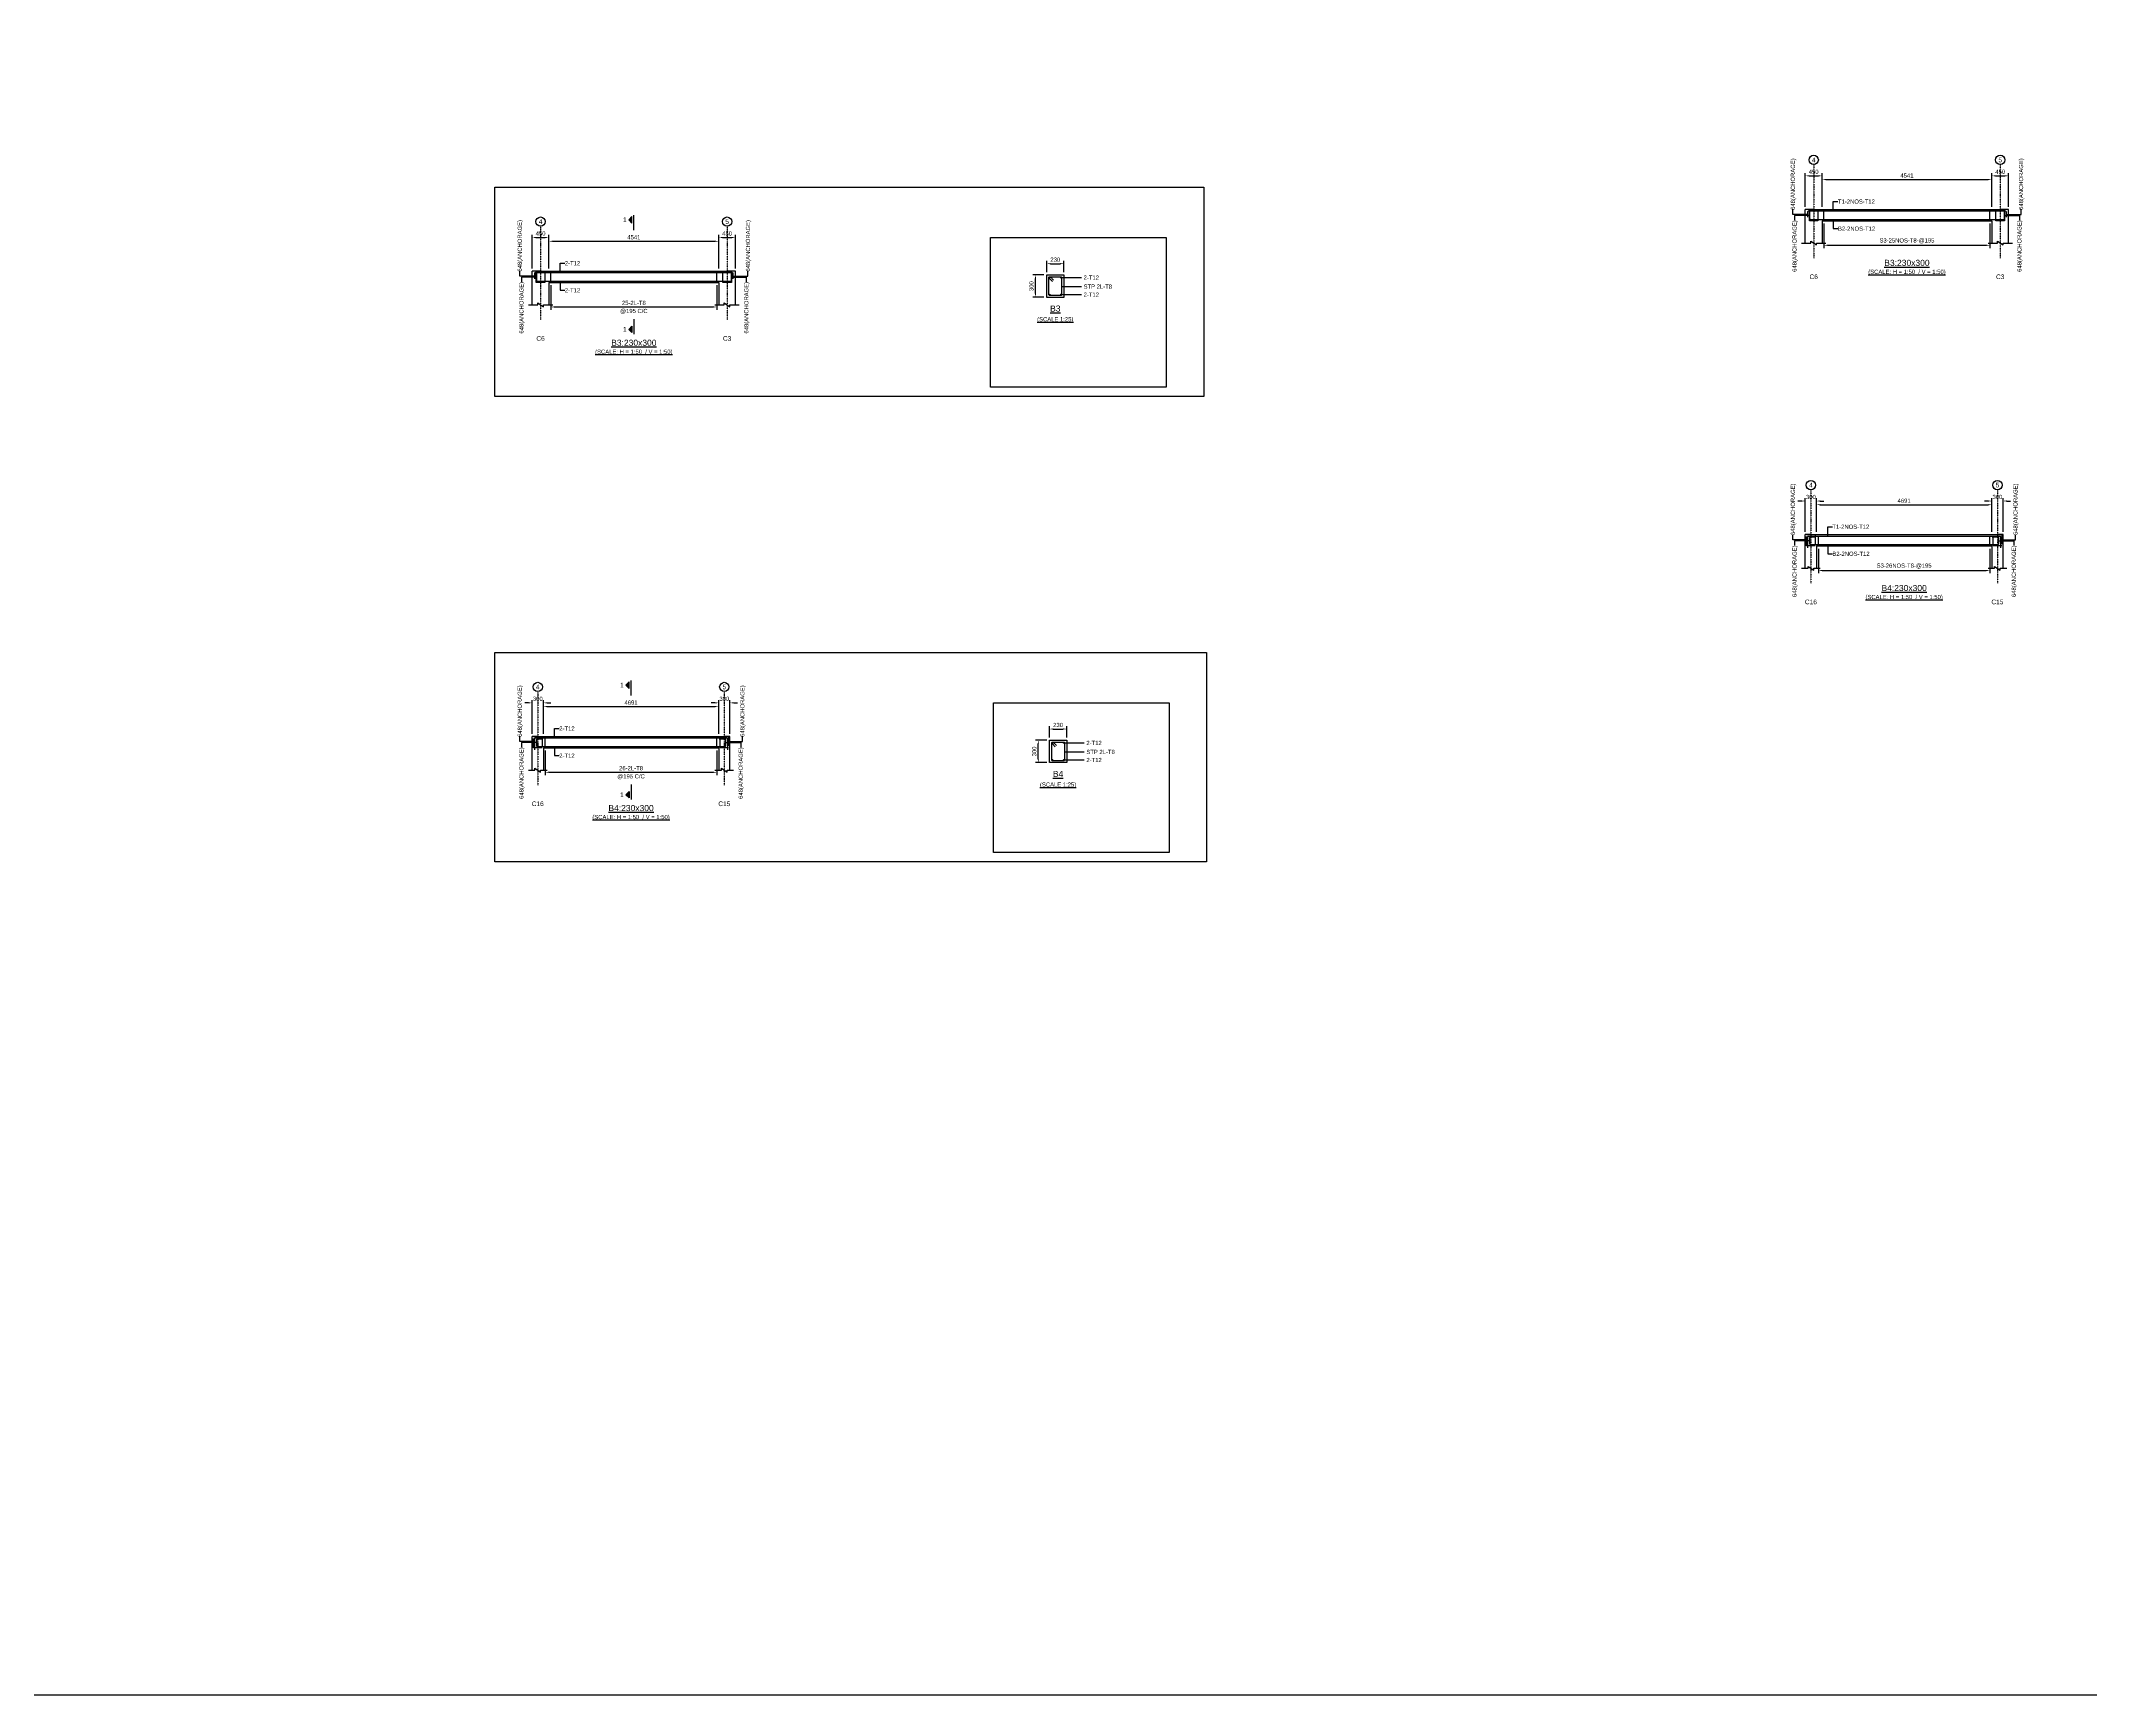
# Model space of a CAD drawing. Header units: inches. Extents: x -816171 to 9366335, y -450961 to 689132.
# Drawn here: x 1613017 to 1722710, y 141360 to 229867 of the extents above; entities that cross this region are included whole.
import ezdxf
from ezdxf.enums import TextEntityAlignment as Align

# ---------------------------------------------------------------- set-up
doc = ezdxf.new("R2010")
doc.units = ezdxf.units.IN
doc.header["$MEASUREMENT"] = 0
doc.linetypes.add('SCCenter', pattern=[1.2, 0.5, -0.3, 0.1, -0.3])
doc.linetypes.add('SCHidden', pattern=[1000, 500, -500])
for name, color, linetype in [('Concrete Line', 2, 'Continuous'), ('Cut Line', 31, 'Continuous'), ('Dimension', 31, 'Continuous'), ('Grid', 8, 'Continuous'), ('Labels', 4, 'Continuous'), ('Labels_Support', 4, 'Continuous'), ('Link', 225, 'Continuous'), ('Reinforcement', 130, 'Continuous'), ('Schedule Border', 60, 'Continuous'), ('Section Mark', 5, 'Continuous'), ('Solid', 25, 'Continuous'), ('Text', 31, 'Continuous'), ('Text_Scale', 31, 'Continuous')]:
    doc.layers.add(name, color=color, linetype=linetype)
doc.styles.add('SC-SansSerif', font='SansSerif')
doc.styles.get("Standard").update_dxf_attribs({"font": 'txt.shx'})
doc.dimstyles.new('SCBBSDimStyl', dxfattribs={"dimtxt": 225, "dimasz": 200, "dimexe": 150, "dimexo": 150, "dimgap": 100, "dimtad": 1, "dimtoh": 1, "dimdec": 0, "dimzin": 0, "dimdsep": 46, "dimtxsty": 'SC-SansSerif', "dimcen": 0.09, "dimclrd": 8, "dimclre": 8, "dimclrt": 31, "dimadec": 0, "dimazin": 0, "dimtfac": 1, "dimtdec": 0, "dimtix": 1, "dimtofl": 0, "dimtmove": 0, "dimatfit": 3, "dimfxl": 1, "dimtolj": 1, "dimtzin": 0, "dimarcsym": 0})
doc.dimstyles.get("Standard").update_dxf_attribs({"dimtxt": 0.18, "dimasz": 0.18, "dimexe": 0.18, "dimexo": 0.0625, "dimgap": 0.09, "dimtad": 0, "dimtih": 1, "dimtoh": 1, "dimdec": 4, "dimzin": 0, "dimdsep": 46, "dimtxsty": 'Standard', "dimcen": 0.09, "dimadec": 0, "dimazin": 0, "dimtfac": 1, "dimtdec": 4, "dimtofl": 0, "dimtmove": 0, "dimatfit": 3, "dimfxl": 1, "dimtolj": 1, "dimtzin": 0, "dimarcsym": 0})

# ---------------------------------------------------------------- blocks, each defined once
blk = doc.blocks.new('*D686')
at = {"layer": 'DEFPOINTS', "color": 0, "transparency": 16777216}
for p in [(1640299, 216950), (1649181, 216950), (1649181, 215635)]:
    blk.add_point(p, dxfattribs=at)
at = {"layer": 'Dimension', "color": 8, "lineweight": -2, "transparency": 16777216}
for p, q in [((1640299, 216800), (1640299, 215485)), ((1649181, 216800), (1649181, 215485)), ((1640499, 215635), (1648981, 215635))]:
    blk.add_line(p, q, dxfattribs=at)
at = {"layer": 'Dimension', "color": 8, "transparency": 16777216}
for points in [[(1640499, 215668), (1640499, 215602), (1640299, 215635)], [(1648981, 215668), (1648981, 215602), (1649181, 215635)]]:
    blk.add_solid(points, dxfattribs=at)
at = {"layer": 'Dimension', "color": 31, "transparency": 16777216, "char_height": 225, "attachment_point": 5, "style": 'SC-SansSerif'}
for s, insert in [('\\A1;@195 C/C', (1644740, 215398)), ('\\A1;25-2L-T8', (1644740, 215851))]:
    blk.add_mtext(s, dxfattribs=dict(at, insert=insert))
blk = doc.blocks.new('*D687')
at = {"layer": 'DEFPOINTS', "color": 0, "transparency": 16777216}
for p in [(1666830, 217350), (1667750, 217950), (1667750, 217350)]:
    blk.add_point(p, dxfattribs=at)
at = {"layer": 'Dimension', "color": 8, "lineweight": -2, "transparency": 16777216}
for p, q in [((1666830, 217500), (1666830, 218100)), ((1667030, 217950), (1667550, 217950)), ((1667750, 217500), (1667750, 218100))]:
    blk.add_line(p, q, dxfattribs=at)
at = {"layer": 'Dimension', "color": 8, "transparency": 16777216}
for points in [[(1667030, 217983), (1667030, 217917), (1666830, 217950)], [(1667550, 217983), (1667550, 217917), (1667750, 217950)]]:
    blk.add_solid(points, dxfattribs=at)
at = {"layer": 'Dimension', "color": 31, "transparency": 16777216, "insert": (1667290, 218166), "char_height": 225, "attachment_point": 5, "style": 'SC-SansSerif'}
blk.add_mtext('\\A1;230', dxfattribs=at)
blk = doc.blocks.new('*D688')
at = {"layer": 'DEFPOINTS', "color": 0, "transparency": 16777216}
for p in [(1666230, 217350), (1666830, 217350), (1666830, 216150)]:
    blk.add_point(p, dxfattribs=at)
at = {"layer": 'Dimension', "color": 8, "lineweight": -2, "transparency": 16777216}
for p, q in [((1666680, 217350), (1666080, 217350)), ((1666680, 216150), (1666080, 216150)), ((1666230, 216350), (1666230, 217150))]:
    blk.add_line(p, q, dxfattribs=at)
at = {"layer": 'Dimension', "color": 8, "transparency": 16777216}
for points in [[(1666197, 217150), (1666263, 217150), (1666230, 217350)], [(1666197, 216350), (1666263, 216350), (1666230, 216150)]]:
    blk.add_solid(points, dxfattribs=at)
at = {"layer": 'Dimension', "color": 31, "transparency": 16777216, "insert": (1666014, 216750), "char_height": 225, "attachment_point": 5, "rotation": 90, "style": 'SC-SansSerif'}
blk.add_mtext('\\A1;300', dxfattribs=at)
blk = doc.blocks.new('*D689')
at = {"layer": 'DEFPOINTS', "color": 0, "transparency": 16777216}
for p in [(1649281, 219150), (1640199, 217550), (1649281, 217550)]:
    blk.add_point(p, dxfattribs=at)
at = {"layer": 'Dimension', "color": 8, "lineweight": -2, "transparency": 16777216}
for p, q in [((1640199, 217700), (1640199, 219300)), ((1640399, 219150), (1649081, 219150)), ((1649281, 217700), (1649281, 219300))]:
    blk.add_line(p, q, dxfattribs=at)
at = {"layer": 'Dimension', "color": 8, "transparency": 16777216}
for points in [[(1640399, 219183), (1640399, 219117), (1640199, 219150)], [(1649081, 219183), (1649081, 219117), (1649281, 219150)]]:
    blk.add_solid(points, dxfattribs=at)
at = {"layer": 'Dimension', "color": 31, "transparency": 16777216, "insert": (1644740, 219366), "char_height": 225, "attachment_point": 5, "style": 'SC-SansSerif'}
blk.add_mtext('\\A1;4541', dxfattribs=at)
blk = doc.blocks.new('*D690')
at = {"layer": 'DEFPOINTS', "color": 0, "transparency": 16777216}
for p in [(1640199, 219350), (1639299, 217550), (1640199, 217550)]:
    blk.add_point(p, dxfattribs=at)
at = {"layer": 'Dimension', "color": 8, "lineweight": -2, "transparency": 16777216}
for p, q in [((1639299, 217700), (1639299, 219500)), ((1640199, 217700), (1640199, 219500)), ((1639499, 219350), (1639999, 219350))]:
    blk.add_line(p, q, dxfattribs=at)
at = {"layer": 'Dimension', "color": 8, "transparency": 16777216}
for points in [[(1639499, 219383), (1639499, 219317), (1639299, 219350)], [(1639999, 219383), (1639999, 219317), (1640199, 219350)]]:
    blk.add_solid(points, dxfattribs=at)
at = {"layer": 'Dimension', "color": 31, "transparency": 16777216, "insert": (1639749, 219566), "char_height": 225, "attachment_point": 5, "style": 'SC-SansSerif'}
blk.add_mtext('\\A1;450', dxfattribs=at)
blk = doc.blocks.new('*D691')
at = {"layer": 'DEFPOINTS', "color": 0, "transparency": 16777216}
for p in [(1650181, 219350), (1649281, 217550), (1650181, 217550)]:
    blk.add_point(p, dxfattribs=at)
at = {"layer": 'Dimension', "color": 8, "lineweight": -2, "transparency": 16777216}
for p, q in [((1649281, 217700), (1649281, 219500)), ((1650181, 217700), (1650181, 219500)), ((1649481, 219350), (1649981, 219350))]:
    blk.add_line(p, q, dxfattribs=at)
at = {"layer": 'Dimension', "color": 8, "transparency": 16777216}
for points in [[(1649481, 219383), (1649481, 219317), (1649281, 219350)], [(1649981, 219383), (1649981, 219317), (1650181, 219350)]]:
    blk.add_solid(points, dxfattribs=at)
at = {"layer": 'Dimension', "color": 31, "transparency": 16777216, "insert": (1649731, 219566), "char_height": 225, "attachment_point": 5, "style": 'SC-SansSerif'}
blk.add_mtext('\\A1;450', dxfattribs=at)
blk = doc.blocks.new('*D674')
at = {"layer": 'DEFPOINTS', "color": 0, "transparency": 16777216}
for p in [(1639999, 192050), (1649181, 192050), (1649181, 190735)]:
    blk.add_point(p, dxfattribs=at)
at = {"layer": 'Dimension', "color": 8, "lineweight": -2, "transparency": 16777216}
for p, q in [((1639999, 191900), (1639999, 190585)), ((1649181, 191900), (1649181, 190585)), ((1640199, 190735), (1648981, 190735))]:
    blk.add_line(p, q, dxfattribs=at)
at = {"layer": 'Dimension', "color": 8, "transparency": 16777216}
for points in [[(1640199, 190768), (1640199, 190702), (1639999, 190735)], [(1648981, 190768), (1648981, 190702), (1649181, 190735)]]:
    blk.add_solid(points, dxfattribs=at)
at = {"layer": 'Dimension', "color": 31, "transparency": 16777216, "char_height": 225, "attachment_point": 5, "style": 'SC-SansSerif'}
for s, insert in [('\\A1;26-2L-T8', (1644590, 190951)), ('\\A1;@195 C/C', (1644590, 190498))]:
    blk.add_mtext(s, dxfattribs=dict(at, insert=insert))
blk = doc.blocks.new('*D675')
at = {"layer": 'DEFPOINTS', "color": 0, "transparency": 16777216}
for p in [(1666981, 192450), (1667901, 193050), (1667901, 192450)]:
    blk.add_point(p, dxfattribs=at)
at = {"layer": 'Dimension', "color": 8, "lineweight": -2, "transparency": 16777216}
for p, q in [((1666981, 192600), (1666981, 193200)), ((1667901, 192600), (1667901, 193200)), ((1667181, 193050), (1667701, 193050))]:
    blk.add_line(p, q, dxfattribs=at)
at = {"layer": 'Dimension', "color": 8, "transparency": 16777216}
for points in [[(1667181, 193083), (1667181, 193017), (1666981, 193050)], [(1667701, 193083), (1667701, 193017), (1667901, 193050)]]:
    blk.add_solid(points, dxfattribs=at)
at = {"layer": 'Dimension', "color": 31, "transparency": 16777216, "insert": (1667441, 193266), "char_height": 225, "attachment_point": 5, "style": 'SC-SansSerif'}
blk.add_mtext('\\A1;230', dxfattribs=at)
blk = doc.blocks.new('*D676')
at = {"layer": 'DEFPOINTS', "color": 0, "transparency": 16777216}
for p in [(1666381, 192450), (1666981, 192450), (1666981, 191250)]:
    blk.add_point(p, dxfattribs=at)
at = {"layer": 'Dimension', "color": 8, "lineweight": -2, "transparency": 16777216}
for p, q in [((1666831, 192450), (1666231, 192450)), ((1666381, 191450), (1666381, 192250)), ((1666831, 191250), (1666231, 191250))]:
    blk.add_line(p, q, dxfattribs=at)
at = {"layer": 'Dimension', "color": 8, "transparency": 16777216}
for points in [[(1666348, 192250), (1666414, 192250), (1666381, 192450)], [(1666348, 191450), (1666414, 191450), (1666381, 191250)]]:
    blk.add_solid(points, dxfattribs=at)
at = {"layer": 'Dimension', "color": 31, "transparency": 16777216, "insert": (1666165, 191850), "char_height": 225, "attachment_point": 5, "rotation": 90, "style": 'SC-SansSerif'}
blk.add_mtext('\\A1;300', dxfattribs=at)
blk = doc.blocks.new('*D677')
at = {"layer": 'DEFPOINTS', "color": 0, "transparency": 16777216}
for p in [(1649281, 194250), (1639899, 192650), (1649281, 192650)]:
    blk.add_point(p, dxfattribs=at)
at = {"layer": 'Dimension', "color": 8, "lineweight": -2, "transparency": 16777216}
for p, q in [((1639899, 192800), (1639899, 194400)), ((1640099, 194250), (1649081, 194250)), ((1649281, 192800), (1649281, 194400))]:
    blk.add_line(p, q, dxfattribs=at)
at = {"layer": 'Dimension', "color": 8, "transparency": 16777216}
for points in [[(1640099, 194283), (1640099, 194217), (1639899, 194250)], [(1649081, 194283), (1649081, 194217), (1649281, 194250)]]:
    blk.add_solid(points, dxfattribs=at)
at = {"layer": 'Dimension', "color": 31, "transparency": 16777216, "insert": (1644590, 194466), "char_height": 225, "attachment_point": 5, "style": 'SC-SansSerif'}
blk.add_mtext('\\A1;4691', dxfattribs=at)
blk = doc.blocks.new('*D678')
at = {"layer": 'DEFPOINTS', "color": 0, "transparency": 16777216}
for p in [(1639899, 194450), (1639299, 192650), (1639899, 192650)]:
    blk.add_point(p, dxfattribs=at)
at = {"layer": 'Dimension', "color": 8, "lineweight": -2, "transparency": 16777216}
for p, q in [((1639099, 194450), (1638899, 194450)), ((1639299, 192800), (1639299, 194600)), ((1639899, 192800), (1639899, 194600)), ((1640099, 194450), (1640299, 194450))]:
    blk.add_line(p, q, dxfattribs=at)
at = {"layer": 'Dimension', "color": 8, "transparency": 16777216}
for points in [[(1639099, 194483), (1639099, 194417), (1639299, 194450)], [(1640099, 194483), (1640099, 194417), (1639899, 194450)]]:
    blk.add_solid(points, dxfattribs=at)
at = {"layer": 'Dimension', "color": 31, "transparency": 16777216, "insert": (1639599, 194666), "char_height": 225, "attachment_point": 5, "style": 'SC-SansSerif'}
blk.add_mtext('\\A1;300', dxfattribs=at)
blk = doc.blocks.new('*D679')
at = {"layer": 'DEFPOINTS', "color": 0, "transparency": 16777216}
for p in [(1649881, 194450), (1649281, 192650), (1649881, 192650)]:
    blk.add_point(p, dxfattribs=at)
at = {"layer": 'Dimension', "color": 8, "lineweight": -2, "transparency": 16777216}
for p, q in [((1649081, 194450), (1648881, 194450)), ((1649281, 192800), (1649281, 194600)), ((1649881, 192800), (1649881, 194600)), ((1650081, 194450), (1650281, 194450))]:
    blk.add_line(p, q, dxfattribs=at)
at = {"layer": 'Dimension', "color": 8, "transparency": 16777216}
for points in [[(1649081, 194483), (1649081, 194417), (1649281, 194450)], [(1650081, 194483), (1650081, 194417), (1649881, 194450)]]:
    blk.add_solid(points, dxfattribs=at)
at = {"layer": 'Dimension', "color": 31, "transparency": 16777216, "insert": (1649581, 194666), "char_height": 225, "attachment_point": 5, "style": 'SC-SansSerif'}
blk.add_mtext('\\A1;300', dxfattribs=at)
blk = doc.blocks.new('*D706')
at = {"layer": 'DEFPOINTS', "color": 0, "transparency": 16777216}
for p in [(1708421, 220251), (1717303, 220251), (1717303, 218936)]:
    blk.add_point(p, dxfattribs=at)
at = {"layer": 'Dimension', "color": 8, "lineweight": -2, "transparency": 16777216}
for p, q in [((1708421, 220101), (1708421, 218786)), ((1717303, 220101), (1717303, 218786)), ((1708621, 218936), (1717103, 218936))]:
    blk.add_line(p, q, dxfattribs=at)
at = {"layer": 'Dimension', "color": 8, "transparency": 16777216}
for points in [[(1708621, 218969), (1708621, 218902), (1708421, 218936)], [(1717103, 218969), (1717103, 218902), (1717303, 218936)]]:
    blk.add_solid(points, dxfattribs=at)
at = {"layer": 'Dimension', "color": 31, "transparency": 16777216, "insert": (1712862, 219172), "char_height": 225, "attachment_point": 5, "style": 'SC-SansSerif'}
blk.add_mtext('\\A1;S3-25NOS-T8-@195', dxfattribs=at)
blk = doc.blocks.new('*D707')
at = {"layer": 'DEFPOINTS', "color": 0, "transparency": 16777216}
for p in [(1717403, 222451), (1708321, 220851), (1717403, 220851)]:
    blk.add_point(p, dxfattribs=at)
at = {"layer": 'Dimension', "color": 8, "lineweight": -2, "transparency": 16777216}
for p, q in [((1708321, 221001), (1708321, 222601)), ((1708521, 222451), (1717203, 222451)), ((1717403, 221001), (1717403, 222601))]:
    blk.add_line(p, q, dxfattribs=at)
at = {"layer": 'Dimension', "color": 8, "transparency": 16777216}
for points in [[(1708521, 222484), (1708521, 222417), (1708321, 222451)], [(1717203, 222484), (1717203, 222417), (1717403, 222451)]]:
    blk.add_solid(points, dxfattribs=at)
at = {"layer": 'Dimension', "color": 31, "transparency": 16777216, "insert": (1712862, 222667), "char_height": 225, "attachment_point": 5, "style": 'SC-SansSerif'}
blk.add_mtext('\\A1;4541', dxfattribs=at)
blk = doc.blocks.new('*D708')
at = {"layer": 'DEFPOINTS', "color": 0, "transparency": 16777216}
for p in [(1708321, 222651), (1707421, 220851), (1708321, 220851)]:
    blk.add_point(p, dxfattribs=at)
at = {"layer": 'Dimension', "color": 8, "lineweight": -2, "transparency": 16777216}
for p, q in [((1707421, 221001), (1707421, 222801)), ((1708321, 221001), (1708321, 222801)), ((1707621, 222651), (1708121, 222651))]:
    blk.add_line(p, q, dxfattribs=at)
at = {"layer": 'Dimension', "color": 8, "transparency": 16777216}
for points in [[(1707621, 222684), (1707621, 222617), (1707421, 222651)], [(1708121, 222684), (1708121, 222617), (1708321, 222651)]]:
    blk.add_solid(points, dxfattribs=at)
at = {"layer": 'Dimension', "color": 31, "transparency": 16777216, "insert": (1707871, 222867), "char_height": 225, "attachment_point": 5, "style": 'SC-SansSerif'}
blk.add_mtext('\\A1;450', dxfattribs=at)
blk = doc.blocks.new('*D709')
at = {"layer": 'DEFPOINTS', "color": 0, "transparency": 16777216}
for p in [(1718303, 222651), (1717403, 220851), (1718303, 220851)]:
    blk.add_point(p, dxfattribs=at)
at = {"layer": 'Dimension', "color": 8, "lineweight": -2, "transparency": 16777216}
for p, q in [((1717403, 221001), (1717403, 222801)), ((1718303, 221001), (1718303, 222801)), ((1717603, 222651), (1718103, 222651))]:
    blk.add_line(p, q, dxfattribs=at)
at = {"layer": 'Dimension', "color": 8, "transparency": 16777216}
for points in [[(1717603, 222684), (1717603, 222617), (1717403, 222651)], [(1718103, 222684), (1718103, 222617), (1718303, 222651)]]:
    blk.add_solid(points, dxfattribs=at)
at = {"layer": 'Dimension', "color": 31, "transparency": 16777216, "insert": (1717853, 222867), "char_height": 225, "attachment_point": 5, "style": 'SC-SansSerif'}
blk.add_mtext('\\A1;450', dxfattribs=at)
blk = doc.blocks.new('*D713')
at = {"layer": 'DEFPOINTS', "color": 0, "transparency": 16777216}
for p in [(1708121, 202851), (1717303, 202851), (1717303, 201536)]:
    blk.add_point(p, dxfattribs=at)
at = {"layer": 'Dimension', "color": 8, "lineweight": -2, "transparency": 16777216}
for p, q in [((1708121, 202701), (1708121, 201386)), ((1717303, 202701), (1717303, 201386)), ((1708321, 201536), (1717103, 201536))]:
    blk.add_line(p, q, dxfattribs=at)
at = {"layer": 'Dimension', "color": 8, "transparency": 16777216}
for points in [[(1708321, 201569), (1708321, 201502), (1708121, 201536)], [(1717103, 201569), (1717103, 201502), (1717303, 201536)]]:
    blk.add_solid(points, dxfattribs=at)
at = {"layer": 'Dimension', "color": 31, "transparency": 16777216, "insert": (1712712, 201772), "char_height": 225, "attachment_point": 5, "style": 'SC-SansSerif'}
blk.add_mtext('\\A1;S3-26NOS-T8-@195', dxfattribs=at)
blk = doc.blocks.new('*D710')
at = {"layer": 'DEFPOINTS', "color": 0, "transparency": 16777216}
for p in [(1717403, 205051), (1708021, 203451), (1717403, 203451)]:
    blk.add_point(p, dxfattribs=at)
at = {"layer": 'Dimension', "color": 8, "lineweight": -2, "transparency": 16777216}
for p, q in [((1708021, 203601), (1708021, 205201)), ((1717403, 203601), (1717403, 205201)), ((1708221, 205051), (1717203, 205051))]:
    blk.add_line(p, q, dxfattribs=at)
at = {"layer": 'Dimension', "color": 8, "transparency": 16777216}
for points in [[(1708221, 205084), (1708221, 205017), (1708021, 205051)], [(1717203, 205084), (1717203, 205017), (1717403, 205051)]]:
    blk.add_solid(points, dxfattribs=at)
at = {"layer": 'Dimension', "color": 31, "transparency": 16777216, "insert": (1712712, 205267), "char_height": 225, "attachment_point": 5, "style": 'SC-SansSerif'}
blk.add_mtext('\\A1;4691', dxfattribs=at)
blk = doc.blocks.new('*D711')
at = {"layer": 'DEFPOINTS', "color": 0, "transparency": 16777216}
for p in [(1708021, 205251), (1707421, 203451), (1708021, 203451)]:
    blk.add_point(p, dxfattribs=at)
at = {"layer": 'Dimension', "color": 8, "lineweight": -2, "transparency": 16777216}
for p, q in [((1707221, 205251), (1707021, 205251)), ((1707421, 203601), (1707421, 205401)), ((1708021, 203601), (1708021, 205401)), ((1708221, 205251), (1708421, 205251))]:
    blk.add_line(p, q, dxfattribs=at)
at = {"layer": 'Dimension', "color": 8, "transparency": 16777216}
for points in [[(1707221, 205284), (1707221, 205217), (1707421, 205251)], [(1708221, 205284), (1708221, 205217), (1708021, 205251)]]:
    blk.add_solid(points, dxfattribs=at)
at = {"layer": 'Dimension', "color": 31, "transparency": 16777216, "insert": (1707721, 205467), "char_height": 225, "attachment_point": 5, "style": 'SC-SansSerif'}
blk.add_mtext('\\A1;300', dxfattribs=at)
blk = doc.blocks.new('*D712')
at = {"layer": 'DEFPOINTS', "color": 0, "transparency": 16777216}
for p in [(1718003, 205251), (1717403, 203451), (1718003, 203451)]:
    blk.add_point(p, dxfattribs=at)
at = {"layer": 'Dimension', "color": 8, "lineweight": -2, "transparency": 16777216}
for p, q in [((1717203, 205251), (1717003, 205251)), ((1717403, 203601), (1717403, 205401)), ((1718003, 203601), (1718003, 205401)), ((1718203, 205251), (1718403, 205251))]:
    blk.add_line(p, q, dxfattribs=at)
at = {"layer": 'Dimension', "color": 8, "transparency": 16777216}
for points in [[(1717203, 205284), (1717203, 205217), (1717403, 205251)], [(1718203, 205284), (1718203, 205217), (1718003, 205251)]]:
    blk.add_solid(points, dxfattribs=at)
at = {"layer": 'Dimension', "color": 31, "transparency": 16777216, "insert": (1717703, 205467), "char_height": 225, "attachment_point": 5, "style": 'SC-SansSerif'}
blk.add_mtext('\\A1;300', dxfattribs=at)

msp = doc.modelspace()

# ---------------------------------------------------------------- hatches: boundary and pattern name
at = {"layer": 'Solid'}
for points in [[(1644639.58271, 220474.97967), (1644464.58271, 220299.97967), (1644639.58271, 220124.97967), (1644639.58271, 220474.97967)], [(1644639.58271, 214259.97967), (1644464.58271, 214434.97967), (1644639.58271, 214609.97967), (1644639.58271, 214259.97967)], [(1644490.08271, 195574.97967), (1644315.08271, 195399.97967), (1644490.08271, 195224.97967), (1644490.08271, 195574.97967)], [(1644490.08271, 189359.97967), (1644315.08271, 189534.97967), (1644490.08271, 189709.97967), (1644490.08271, 189359.97967)]]:
    msp.add_hatch(color=256, dxfattribs=at).paths.add_polyline_path(points, flags=0)

# ---------------------------------------------------------------- linework, layer by layer
msp.add_lwpolyline([(1487292.04205, 318372.88978), (1835497.95651, 318372.88978), (1835497.95651, 141360.22388), (1487292.04205, 141360.22388)], close=True)
at = {"layer": 'Concrete Line'}
for p, q in [((1707420.9453, 219050.71049), (1707420.9453, 220850.71049)), ((1707870.9453, 220850.71049), (1707420.9453, 220850.71049)), ((1718302.9453, 220850.71049), (1717852.9453, 220850.71049)), ((1718302.9453, 219050.71049), (1718302.9453, 220850.71049)), ((1708320.9453, 220250.71049), (1708320.9453, 219050.71049)), ((1717402.9453, 220250.71049), (1717402.9453, 219050.71049)), ((1639298.58271, 215749.97967), (1639298.58271, 217549.97967)), ((1639748.58271, 217549.97967), (1639298.58271, 217549.97967)), ((1650180.58271, 217549.97967), (1649730.58271, 217549.97967)), ((1650180.58271, 215749.97967), (1650180.58271, 217549.97967)), ((1640198.58271, 216949.97967), (1640198.58271, 215749.97967)), ((1649280.58271, 216949.97967), (1649280.58271, 215749.97967)), ((1707420.9453, 201650.71049), (1707420.9453, 203450.71049)), ((1707720.9453, 203450.71049), (1707420.9453, 203450.71049)), ((1718002.9453, 203450.71049), (1717702.9453, 203450.71049)), ((1718002.9453, 201650.71049), (1718002.9453, 203450.71049)), ((1708020.9453, 202850.71049), (1708020.9453, 201650.71049)), ((1717402.9453, 202850.71049), (1717402.9453, 201650.71049)), ((1639298.58271, 190849.97967), (1639298.58271, 192649.97967)), ((1639598.58271, 192649.97967), (1639298.58271, 192649.97967)), ((1639898.58271, 192049.97967), (1639898.58271, 190849.97967)), ((1649280.58271, 192049.97967), (1649280.58271, 190849.97967)), ((1649880.58271, 192649.97967), (1649580.58271, 192649.97967)), ((1649880.58271, 190849.97967), (1649880.58271, 192649.97967))]:
    msp.add_line(p, q, dxfattribs=at)
for points in [[(1707640.9453, 220850.71049), (1708100.9453, 220850.71049), (1708100.9453, 220850.71049), (1708100.9453, 220250.71049), (1708100.9453, 220250.71049), (1707640.9453, 220250.71049), (1707640.9453, 220250.71049), (1707640.9453, 220850.71049)], [(1717622.9453, 220850.71049), (1718082.9453, 220850.71049), (1718082.9453, 220850.71049), (1718082.9453, 220250.71049), (1718082.9453, 220250.71049), (1717622.9453, 220250.71049), (1717622.9453, 220250.71049), (1717622.9453, 220850.71049)], [(1639518.58271, 217549.97967), (1639978.58271, 217549.97967), (1639978.58271, 217549.97967), (1639978.58271, 216949.97967), (1639978.58271, 216949.97967), (1639518.58271, 216949.97967), (1639518.58271, 216949.97967), (1639518.58271, 217549.97967)], [(1649500.58271, 217549.97967), (1649960.58271, 217549.97967), (1649960.58271, 217549.97967), (1649960.58271, 216949.97967), (1649960.58271, 216949.97967), (1649500.58271, 216949.97967), (1649500.58271, 216949.97967), (1649500.58271, 217549.97967)], [(1666830.08662, 217349.97967), (1667750.08662, 217349.97967), (1667750.08662, 216149.97967), (1666830.08662, 216149.97967)], [(1666981.08662, 192449.97967), (1667901.08662, 192449.97967), (1667901.08662, 191249.97967), (1666981.08662, 191249.97967)]]:
    msp.add_lwpolyline(points, close=True, dxfattribs=at)
for points in [[(1707870.9453, 220850.71049), (1717852.9453, 220850.71049)], [(1708320.9453, 220250.71049), (1717402.9453, 220250.71049)], [(1639748.58271, 217549.97967), (1649730.58271, 217549.97967)], [(1640198.58271, 216949.97967), (1649280.58271, 216949.97967)], [(1707720.9453, 203450.71049), (1717702.9453, 203450.71049)], [(1708020.9453, 202850.71049), (1717402.9453, 202850.71049)], [(1639598.58271, 192649.97967), (1649580.58271, 192649.97967)], [(1639898.58271, 192049.97967), (1649280.58271, 192049.97967)]]:
    msp.add_lwpolyline(points, dxfattribs=at)
at = {"layer": 'Concrete Line', "linetype": 'SCHidden'}
for points in [[(1707490.9453, 203450.71049), (1707950.9453, 203450.71049), (1707950.9453, 203450.71049), (1707950.9453, 202850.71049), (1707950.9453, 202850.71049), (1707490.9453, 202850.71049), (1707490.9453, 202850.71049), (1707490.9453, 203450.71049)], [(1717472.9453, 203450.71049), (1717932.9453, 203450.71049), (1717932.9453, 203450.71049), (1717932.9453, 202850.71049), (1717932.9453, 202850.71049), (1717472.9453, 202850.71049), (1717472.9453, 202850.71049), (1717472.9453, 203450.71049)], [(1639368.58271, 192649.97967), (1639828.58271, 192649.97967), (1639828.58271, 192649.97967), (1639828.58271, 192049.97967), (1639828.58271, 192049.97967), (1639368.58271, 192049.97967), (1639368.58271, 192049.97967), (1639368.58271, 192649.97967)], [(1649350.58271, 192649.97967), (1649810.58271, 192649.97967), (1649810.58271, 192649.97967), (1649810.58271, 192049.97967), (1649810.58271, 192049.97967), (1649350.58271, 192049.97967), (1649350.58271, 192049.97967), (1649350.58271, 192649.97967)]]:
    msp.add_lwpolyline(points, close=True, dxfattribs=at)
at = {"layer": 'Cut Line'}
for points in [[(1707220.9453, 219050.71049), (1707720.9453, 219050.71049), (1707720.9453, 219150.71049), (1708020.9453, 218950.71049), (1708020.9453, 219050.71049), (1708520.9453, 219050.71049)], [(1717202.9453, 219050.71049), (1717702.9453, 219050.71049), (1717702.9453, 219150.71049), (1718002.9453, 218950.71049), (1718002.9453, 219050.71049), (1718502.9453, 219050.71049)], [(1639098.58271, 215749.97967), (1639598.58271, 215749.97967), (1639598.58271, 215849.97967), (1639898.58271, 215649.97967), (1639898.58271, 215749.97967), (1640398.58271, 215749.97967)], [(1649080.58271, 215749.97967), (1649580.58271, 215749.97967), (1649580.58271, 215849.97967), (1649880.58271, 215649.97967), (1649880.58271, 215749.97967), (1650380.58271, 215749.97967)], [(1707220.9453, 201650.71049), (1707570.9453, 201650.71049), (1707570.9453, 201750.71049), (1707870.9453, 201550.71049), (1707870.9453, 201650.71049), (1708220.9453, 201650.71049)], [(1717202.9453, 201650.71049), (1717552.9453, 201650.71049), (1717552.9453, 201750.71049), (1717852.9453, 201550.71049), (1717852.9453, 201650.71049), (1718202.9453, 201650.71049)], [(1639098.58271, 190849.97967), (1639448.58271, 190849.97967), (1639448.58271, 190949.97967), (1639748.58271, 190749.97967), (1639748.58271, 190849.97967), (1640098.58271, 190849.97967)], [(1649080.58271, 190849.97967), (1649430.58271, 190849.97967), (1649430.58271, 190949.97967), (1649730.58271, 190749.97967), (1649730.58271, 190849.97967), (1650080.58271, 190849.97967)]]:
    msp.add_lwpolyline(points, dxfattribs=at)
at = {"layer": 'Grid', "linetype": 'SCCenter'}
for p, q in [((1707870.9453, 223250.71049), (1707870.9453, 218250.71049)), ((1717852.9453, 223250.71049), (1717852.9453, 218250.71049)), ((1639748.58271, 219949.97967), (1639748.58271, 214949.97967)), ((1649730.58271, 219949.97967), (1649730.58271, 214949.97967)), ((1707720.9453, 205850.71049), (1707720.9453, 200850.71049)), ((1717702.9453, 205850.71049), (1717702.9453, 200850.71049)), ((1639598.58271, 195049.97967), (1639598.58271, 190049.97967)), ((1649580.58271, 195049.97967), (1649580.58271, 190049.97967))]:
    msp.add_line(p, q, dxfattribs=at)
at = {"layer": 'Grid'}
for centre in [(1707870.9453, 223500.71049), (1717852.9453, 223500.71049), (1639748.58271, 220199.97967), (1649730.58271, 220199.97967), (1707720.9453, 206100.71049), (1717702.9453, 206100.71049), (1639598.58271, 195299.97967), (1649580.58271, 195299.97967)]:
    msp.add_circle(centre, 250, dxfattribs=at)
at = {"layer": 'Link'}
for p, q in [((1708420.9453, 220310.71049), (1708420.9453, 220790.71049)), ((1717302.9453, 220310.71049), (1717302.9453, 220790.71049)), ((1640298.58271, 217009.97967), (1640298.58271, 217489.97967)), ((1649180.58271, 217009.97967), (1649180.58271, 217489.97967)), ((1708120.9453, 202910.71049), (1708120.9453, 203390.71049)), ((1717302.9453, 202910.71049), (1717302.9453, 203390.71049)), ((1639998.58271, 192109.97967), (1639998.58271, 192589.97967)), ((1649180.58271, 192109.97967), (1649180.58271, 192589.97967))]:
    msp.add_line(p, q, dxfattribs=at)
for points in [[(1667133.26533, 217003.74713), (1666963.5597, 217173.45276, -0.6681786379), (1666996.08662, 217251.97967), (1667584.08662, 217251.97967, -0.4142135624), (1667630.08662, 217205.97967), (1667630.08662, 216293.97967, -0.4142135624), (1667584.08662, 216247.97967), (1666996.08662, 216247.97967, -0.4142135624), (1666950.08662, 216293.97967), (1666950.08662, 217205.97967, -0.6681786379), (1667028.61353, 217238.50658), (1667198.31916, 217068.80096)], [(1667284.26533, 192103.74713), (1667114.5597, 192273.45276, -0.6681786379), (1667147.08662, 192351.97967), (1667735.08662, 192351.97967, -0.4142135624), (1667781.08662, 192305.97967), (1667781.08662, 191393.97967, -0.4142135624), (1667735.08662, 191347.97967), (1667147.08662, 191347.97967, -0.4142135624), (1667101.08662, 191393.97967), (1667101.08662, 192305.97967, -0.6681786379), (1667179.61353, 192338.50658), (1667349.31916, 192168.80096)]]:
    msp.add_lwpolyline(points, format="xyb", dxfattribs=at)
at = {"layer": 'Reinforcement'}
for points in [[(1707556.9453, 220438.71049), (1707556.9453, 220728.71049, -0.4142135624), (1707606.9453, 220778.71049), (1718116.44985, 220778.71049, -0.4142132747), (1718166.44985, 220728.71049), (1718166.44985, 220438.71049)], [(1707644.9453, 220750.71049), (1707644.9453, 220372.71049, 0.4142135624), (1707694.9453, 220322.71049), (1718028.44985, 220322.71049, 0.4142132747), (1718078.44985, 220372.71049), (1718078.44985, 220750.71049)], [(1639434.58271, 217137.97967), (1639434.58271, 217427.97967, -0.4142135624), (1639484.58271, 217477.97967), (1649994.08726, 217477.97967, -0.4142132747), (1650044.08726, 217427.97967), (1650044.08726, 217137.97967)], [(1639522.58271, 217449.97967), (1639522.58271, 217071.97967, 0.4142135624), (1639572.58271, 217021.97967), (1649906.08726, 217021.97967, 0.4142132747), (1649956.08726, 217071.97967), (1649956.08726, 217449.97967)], [(1707556.9453, 202738.71049), (1707556.9453, 203328.71049, -0.4142135624), (1707606.9453, 203378.71049), (1717817.45, 203378.71049, -0.414213566), (1717867.45, 203328.71049), (1717867.45, 202738.71049)], [(1707944.9453, 203314.71049), (1707694.9453, 203314.71049, 0.4142135624), (1707644.9453, 203264.71049), (1707644.9453, 202972.71049, 0.4142135624), (1707694.9453, 202922.71049), (1717729.45, 202922.71049, 0.414213566), (1717779.45, 202972.71049), (1717779.45, 203264.71049, 0.414213566), (1717729.45, 203314.71049), (1717429.45, 203314.71049)], [(1639434.58271, 191937.97967), (1639434.58271, 192527.97967, -0.4142135624), (1639484.58271, 192577.97967), (1649695.08741, 192577.97967, -0.414213566), (1649745.08741, 192527.97967), (1649745.08741, 191937.97967)], [(1639822.58271, 192513.97967), (1639572.58271, 192513.97967, 0.4142135624), (1639522.58271, 192463.97967), (1639522.58271, 192171.97967, 0.4142135624), (1639572.58271, 192121.97967), (1649607.08741, 192121.97967, 0.414213566), (1649657.08741, 192171.97967), (1649657.08741, 192463.97967, 0.414213566), (1649607.08741, 192513.97967), (1649307.08741, 192513.97967)]]:
    msp.add_lwpolyline(points, format="xyb", dxfattribs=at)
at = {"layer": 'Reinforcement', "const_width": 46}
for points in [[(1666973.08662, 217205.97967, 1), (1667019.08662, 217205.97967, 1)], [(1667561.08662, 217205.97967, 1), (1667607.08662, 217205.97967, 1)], [(1666973.08662, 216293.97967, 1), (1667019.08662, 216293.97967, 1)], [(1667561.08662, 216293.97967, 1), (1667607.08662, 216293.97967, 1)], [(1667124.08662, 192305.97967, 1), (1667170.08662, 192305.97967, 1)], [(1667712.08662, 192305.97967, 1), (1667758.08662, 192305.97967, 1)], [(1667124.08662, 191393.97967, 1), (1667170.08662, 191393.97967, 1)], [(1667712.08662, 191393.97967, 1), (1667758.08662, 191393.97967, 1)]]:
    msp.add_lwpolyline(points, format="xyb", close=True, dxfattribs=at)
at = {"layer": 'Schedule Border'}
for points in [[(1637298.58271, 222049.97967), (1675230.08726, 222049.97967), (1675230.08726, 210849.97967), (1637298.58271, 210849.97967)], [(1663830.08726, 219349.97967), (1673230.08726, 219349.97967), (1673230.08726, 211349.97967), (1663830.08726, 211349.97967)], [(1637298.58271, 197149.97967), (1675381.08741, 197149.97967), (1675381.08741, 185949.97967), (1637298.58271, 185949.97967)], [(1663981.08741, 194449.97967), (1673381.08741, 194449.97967), (1673381.08741, 186449.97967), (1663981.08741, 186449.97967)]]:
    msp.add_lwpolyline(points, close=True, dxfattribs=at)
at = {"layer": 'Section Mark'}
for points in [[(1644739.58271, 219749.97967), (1644739.58271, 220549.97967)], [(1644639.58271, 220474.97967), (1644464.58271, 220299.97967), (1644639.58271, 220124.97967), (1644639.58271, 220474.97967)], [(1644639.58271, 214259.97967), (1644464.58271, 214434.97967), (1644639.58271, 214609.97967), (1644639.58271, 214259.97967)], [(1644739.58271, 214984.97967), (1644739.58271, 214184.97967)], [(1644490.08271, 195574.97967), (1644315.08271, 195399.97967), (1644490.08271, 195224.97967), (1644490.08271, 195574.97967)], [(1644590.08271, 194849.97967), (1644590.08271, 195649.97967)], [(1644590.08271, 190084.97967), (1644590.08271, 189284.97967)], [(1644490.08271, 189359.97967), (1644315.08271, 189534.97967), (1644490.08271, 189709.97967), (1644490.08271, 189359.97967)]]:
    msp.add_lwpolyline(points, dxfattribs=at)

# ---------------------------------------------------------------- texts
at = {"layer": 'Grid', "style": 'SC-SansSerif'}
for s, p in [('4', (1707870.9453, 223500.71049)), ('5', (1717852.9453, 223500.71049)), ('4', (1639748.58271, 220199.97967)), ('5', (1649730.58271, 220199.97967)), ('4', (1707720.9453, 206100.71049)), ('5', (1717702.9453, 206100.71049)), ('4', (1639598.58271, 195299.97967)), ('5', (1649580.58271, 195299.97967))]:
    msp.add_text(s, height=250, dxfattribs=at).set_placement(p, align=Align.MIDDLE)
at = {"layer": 'Labels', "style": 'SC-SansSerif'}
for s, p in [('%%uB3:230x300', (1712861.9453, 217735.71049)), ('%%uB3:230x300', (1644739.58271, 213459.97967)), ('%%uB4:230x300', (1712711.9453, 200335.71049)), ('%%uB4:230x300', (1644589.58271, 188559.97967))]:
    msp.add_text(s, height=325, dxfattribs=at).set_placement(p, align=Align.BOTTOM_CENTER)
for s, p in [('%%uB3', (1667290.08662, 215549.97967)), ('%%uB4', (1667441.08662, 190649.97967))]:
    msp.add_text(s, height=325, dxfattribs=at).set_placement(p, align=Align.MIDDLE)
at = {"layer": 'Labels_Support', "style": 'SC-SansSerif'}
for s, p in [('C6', (1707870.9453, 217050.71049)), ('C3', (1717852.9453, 217050.71049)), ('C6', (1639748.58271, 213749.97967)), ('C3', (1649730.58271, 213749.97967)), ('C16', (1707720.9453, 199650.71049)), ('C15', (1717702.9453, 199650.71049)), ('C16', (1639598.58271, 188849.97967)), ('C15', (1649580.58271, 188849.97967))]:
    msp.add_text(s, height=250, dxfattribs=at).set_placement(p, align=Align.BOTTOM_CENTER)
at = {"layer": 'Section Mark', "style": 'SC-SansSerif'}
for p in [(1644352.08271, 220299.97967), (1644352.08271, 214434.97967), (1644202.58271, 195399.97967), (1644202.58271, 189534.97967)]:
    msp.add_text('1', height=250, dxfattribs=at).set_placement(p, align=Align.MIDDLE_RIGHT)
at = {"layer": 'Text', "style": 'SC-SansSerif'}
for p in [(1706756.9453, 220828.71049), (1718966.9453, 220828.71049), (1638634.58271, 217527.97967), (1650844.58271, 217527.97967), (1706756.9453, 203428.71049), (1718666.9453, 203428.71049), (1638634.58271, 192627.97967), (1650544.58271, 192627.97967)]:
    msp.add_text('648(ANCHORAGE)', height=225, rotation=90, dxfattribs=at).set_placement(p, align=Align.MIDDLE_LEFT)
for s, p in [('T1-2NOS-T12', (1709170.9453, 221275.71049)), ('B2-2NOS-T12', (1709170.9453, 219825.71049)), ('2-T12', (1641048.58271, 217974.97967)), ('2-T12', (1668804.08662, 217205.97967)), ('2-T12', (1641048.58271, 216524.97967)), ('STP 2L-T8', (1668804.08662, 216725.97967)), ('2-T12', (1668804.08662, 216293.97967)), ('T1-2NOS-T12', (1708870.9453, 203875.71049)), ('B2-2NOS-T12', (1708870.9453, 202425.71049)), ('2-T12', (1640748.58271, 193074.97967)), ('2-T12', (1668955.08662, 192305.97967)), ('2-T12', (1640748.58271, 191624.97967)), ('STP 2L-T8', (1668955.08662, 191825.97967)), ('2-T12', (1668955.08662, 191393.97967))]:
    msp.add_text(s, height=225, dxfattribs=at).set_placement(p, align=Align.MIDDLE_LEFT)
for p in [(1706844.9453, 220272.71049), (1718878.9453, 220272.71049), (1638722.58271, 216971.97967), (1650756.58271, 216971.97967), (1706844.9453, 202872.71049), (1718578.9453, 202872.71049), (1638722.58271, 192071.97967), (1650456.58271, 192071.97967)]:
    msp.add_text('648(ANCHORAGE)', height=225, rotation=90, dxfattribs=at).set_placement(p, align=Align.MIDDLE_RIGHT)
for p in [(1712861.9453, 217335.71049), (1712711.9453, 199935.71049)]:
    msp.add_text('%%u(SCALE: H = 1:50  / V = 1:50)', height=225, dxfattribs=at).set_placement(p, align=Align.BOTTOM_CENTER)
for p in [(1667290.08662, 214949.97967), (1667441.08662, 190049.97967)]:
    msp.add_text('%%u(SCALE 1:25)', height=225, dxfattribs=at).set_placement(p, align=Align.MIDDLE)
at = {"layer": 'Text_Scale', "style": 'SC-SansSerif'}
for p in [(1644739.58271, 213059.97967), (1644589.58271, 188159.97967)]:
    msp.add_text('%%u(SCALE: H = 1:50  / V = 1:50)', height=225, dxfattribs=at).set_placement(p, align=Align.BOTTOM_CENTER)

# ---------------------------------------------------------------- dimensions: what is measured, and where the dimension line sits
at = {"layer": 'Dimension'}
for base, p1, p2, text, picture, middle in [((1708320.9453, 222650.71049), (1707420.9453, 220850.71049), (1708320.9453, 220850.71049), '450', '*D708', (1707870.9453, 222866.60555)), ((1717402.9453, 222450.71049), (1708320.9453, 220850.71049), (1717402.9453, 220850.71049), '4541', '*D707', (1712861.9453, 222666.60555)), ((1718302.9453, 222650.71049), (1717402.9453, 220850.71049), (1718302.9453, 220850.71049), '450', '*D709', (1717852.9453, 222866.60555)), ((1640198.58271, 219349.97967), (1639298.58271, 217549.97967), (1640198.58271, 217549.97967), '450', '*D690', (1639748.58271, 219565.87473)), ((1649280.58271, 219149.97967), (1640198.58271, 217549.97967), (1649280.58271, 217549.97967), '4541', '*D689', (1644739.58271, 219365.87473)), ((1650180.58271, 219349.97967), (1649280.58271, 217549.97967), (1650180.58271, 217549.97967), '450', '*D691', (1649730.58271, 219565.87473)), ((1717302.9453, 218935.71049), (1708420.9453, 220250.71049), (1717302.9453, 220250.71049), 'S3-25NOS-T8-@195', '*D706', (1712861.9453, 219172.43888)), ((1649180.58271, 215634.97967), (1640298.58271, 216949.97967), (1649180.58271, 216949.97967), '25-2L-T8\\X@195 C/C', '*D686', (1644739.58271, 215634.97967)), ((1708020.9453, 205250.71049), (1707420.9453, 203450.71049), (1708020.9453, 203450.71049), '300', '*D711', (1707720.9453, 205466.75987)), ((1717402.9453, 205050.71049), (1708020.9453, 203450.71049), (1717402.9453, 203450.71049), '4691', '*D710', (1712711.9453, 205266.75987)), ((1718002.9453, 205250.71049), (1717402.9453, 203450.71049), (1718002.9453, 203450.71049), '300', '*D712', (1717702.9453, 205466.75987)), ((1717302.9453, 201535.71049), (1708120.9453, 202850.71049), (1717302.9453, 202850.71049), 'S3-26NOS-T8-@195', '*D713', (1712711.9453, 201772.43888)), ((1639898.58271, 194449.97967), (1639298.58271, 192649.97967), (1639898.58271, 192649.97967), '300', '*D678', (1639598.58271, 194666.02905)), ((1649280.58271, 194249.97967), (1639898.58271, 192649.97967), (1649280.58271, 192649.97967), '4691', '*D677', (1644589.58271, 194466.02905)), ((1649880.58271, 194449.97967), (1649280.58271, 192649.97967), (1649880.58271, 192649.97967), '300', '*D679', (1649580.58271, 194666.02905)), ((1649180.58271, 190734.97967), (1639998.58271, 192049.97967), (1649180.58271, 192049.97967), '26-2L-T8\\X@195 C/C', '*D674', (1644589.58271, 190734.97967))]:
    dim = msp.add_linear_dim(base=base, p1=p1, p2=p2, text=text, dimstyle='SCBBSDimStyl', dxfattribs=at)
    dim.commit()
    dim.dimension.update_dxf_attribs({"geometry": picture, "text_midpoint": middle})
for base, p1, p2, angle, text, picture, middle in [((1667750.08661, 217949.97967), (1666830.08661, 217349.97967), (1667750.08661, 217349.97967), 0, '230', '*D687', (1667290.08662, 217949.97967)), ((1666230.08662, 217349.97967), (1666830.08661, 216149.97967), (1666830.08661, 217349.97967), 90, '300', '*D688', (1666230.08662, 216749.97967)), ((1667901.08661, 193049.97967), (1666981.08661, 192449.97967), (1667901.08661, 192449.97967), 0, '230', '*D675', (1667441.08662, 193049.97967)), ((1666381.08662, 192449.97967), (1666981.08661, 191249.97967), (1666981.08661, 192449.97967), 90, '300', '*D676', (1666381.08662, 191849.97967))]:
    dim = msp.add_linear_dim(base=base, p1=p1, p2=p2, angle=angle, text=text, dimstyle='SCBBSDimStyl', override={"dimjust": 0}, dxfattribs=at)
    dim.commit()
    dim.dimension.update_dxf_attribs({"geometry": picture, "text_midpoint": middle, "dimtype": 161})

# ---------------------------------------------------------------- leaders
at = {"layer": 'Dimension', "color": 8}
for points, dimstyle in [([(1707556.9453, 220578.71049), (1706756.9453, 220578.71049), (1706756.9453, 220828.71049)], 'Standard'), ([(1707644.9453, 220522.71049), (1706844.9453, 220522.71049), (1706844.9453, 220272.71049)], 'Standard'), ([(1708920.9453, 220778.71049), (1708920.9453, 221275.71049), (1709170.9453, 221275.71049)], 'Standard'), ([(1718078.9453, 220522.71049), (1718878.9453, 220522.71049), (1718878.9453, 220272.71049)], 'Standard'), ([(1718166.9453, 220578.71049), (1718966.9453, 220578.71049), (1718966.9453, 220828.71049)], 'Standard'), ([(1708920.9453, 220322.71049), (1708920.9453, 219825.71049), (1709170.9453, 219825.71049)], 'Standard'), ([(1639434.58271, 217277.97967), (1638634.58271, 217277.97967), (1638634.58271, 217527.97967)], 'Standard'), ([(1639522.58271, 217221.97967), (1638722.58271, 217221.97967), (1638722.58271, 216971.97967)], 'Standard'), ([(1640798.58271, 217477.97967), (1640798.58271, 217974.97967), (1641048.58271, 217974.97967)], 'Standard'), ([(1649956.58271, 217221.97967), (1650756.58271, 217221.97967), (1650756.58271, 216971.97967)], 'Standard'), ([(1650044.58271, 217277.97967), (1650844.58271, 217277.97967), (1650844.58271, 217527.97967)], 'Standard'), ([(1667584.08662, 217205.97967), (1668084.08662, 217205.97967), (1668684.08662, 217205.97967)], 'SCBBSDimStyl'), ([(1640798.58271, 217021.97967), (1640798.58271, 216524.97967), (1641048.58271, 216524.97967)], 'Standard'), ([(1667584.08662, 216293.97967), (1668084.08662, 216293.97967), (1668684.08662, 216293.97967)], 'SCBBSDimStyl'), ([(1667630.08662, 216725.97967), (1668684.08662, 216725.97967)], 'SCBBSDimStyl'), ([(1707556.9453, 203178.71049), (1706756.9453, 203178.71049), (1706756.9453, 203428.71049)], 'Standard'), ([(1707644.9453, 203122.71049), (1706844.9453, 203122.71049), (1706844.9453, 202872.71049)], 'Standard'), ([(1708620.9453, 203378.71049), (1708620.9453, 203875.71049), (1708870.9453, 203875.71049)], 'Standard'), ([(1717778.9453, 203122.71049), (1718578.9453, 203122.71049), (1718578.9453, 202872.71049)], 'Standard'), ([(1717866.9453, 203178.71049), (1718666.9453, 203178.71049), (1718666.9453, 203428.71049)], 'Standard'), ([(1708620.9453, 202922.71049), (1708620.9453, 202425.71049), (1708870.9453, 202425.71049)], 'Standard'), ([(1640498.58271, 192577.97967), (1640498.58271, 193074.97967), (1640748.58271, 193074.97967)], 'Standard'), ([(1639434.58271, 192377.97967), (1638634.58271, 192377.97967), (1638634.58271, 192627.97967)], 'Standard'), ([(1639522.58271, 192321.97967), (1638722.58271, 192321.97967), (1638722.58271, 192071.97967)], 'Standard'), ([(1640498.58271, 192121.97967), (1640498.58271, 191624.97967), (1640748.58271, 191624.97967)], 'Standard'), ([(1649656.58271, 192321.97967), (1650456.58271, 192321.97967), (1650456.58271, 192071.97967)], 'Standard'), ([(1649744.58271, 192377.97967), (1650544.58271, 192377.97967), (1650544.58271, 192627.97967)], 'Standard'), ([(1667735.08662, 192305.97967), (1668235.08662, 192305.97967), (1668835.08662, 192305.97967)], 'SCBBSDimStyl'), ([(1667735.08662, 191393.97967), (1668235.08662, 191393.97967), (1668835.08662, 191393.97967)], 'SCBBSDimStyl'), ([(1667781.08662, 191825.97967), (1668835.08662, 191825.97967)], 'SCBBSDimStyl')]:
    msp.add_leader(points, dimstyle=dimstyle, dxfattribs=at)

doc.saveas('drawing.dxf')
